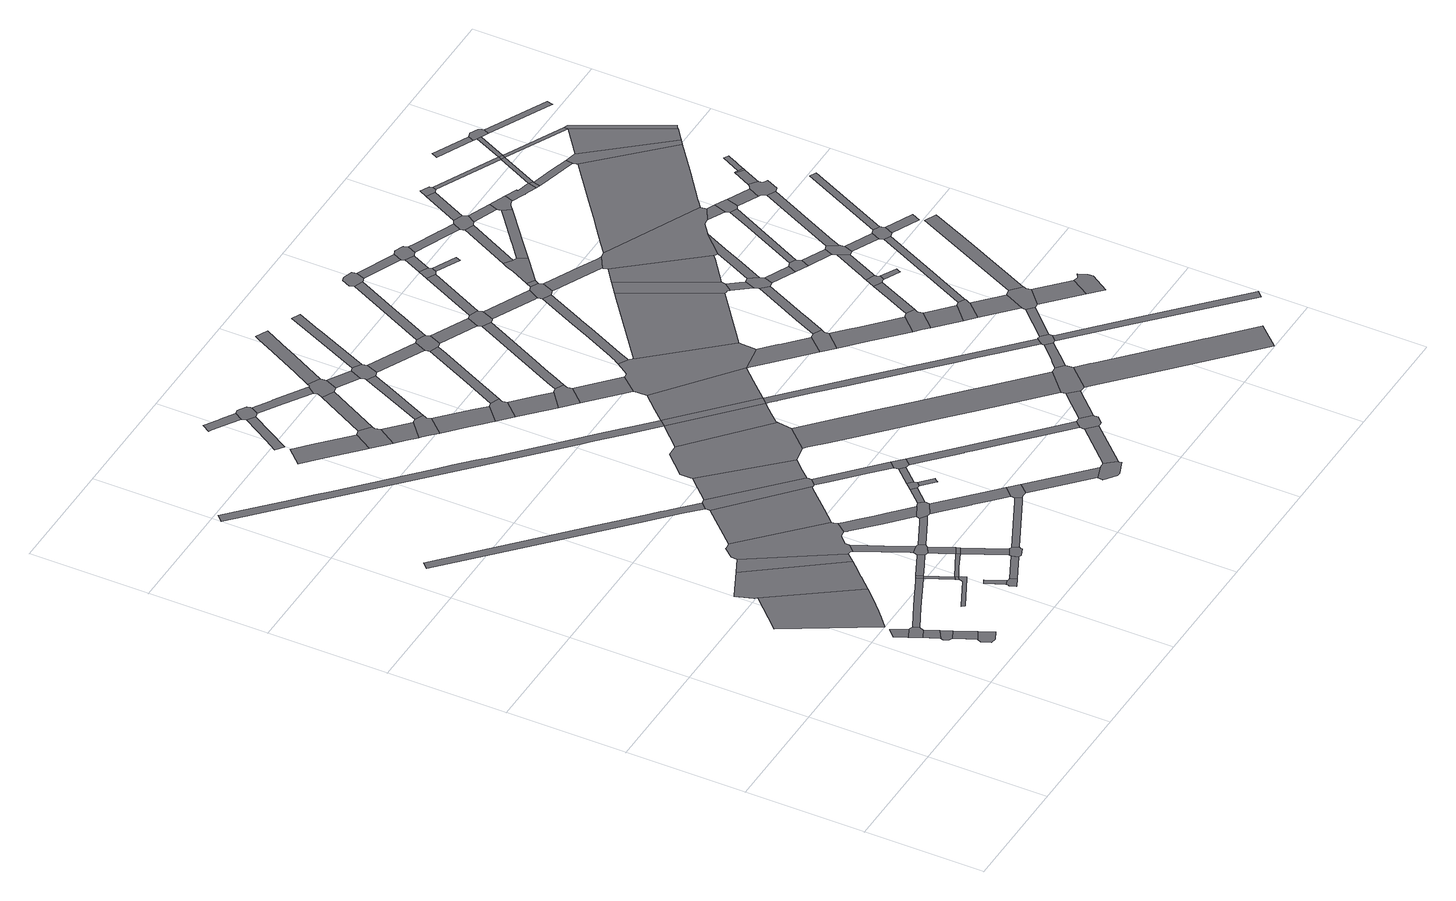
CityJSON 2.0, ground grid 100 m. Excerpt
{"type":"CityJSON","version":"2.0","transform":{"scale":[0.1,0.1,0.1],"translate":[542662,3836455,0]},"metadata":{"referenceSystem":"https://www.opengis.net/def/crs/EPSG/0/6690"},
"CityObjects":{
"road1":{"type":"Road","attributes":{"RoadStructureAttribute.sectionType":"1"},"geometry":[{"type":"MultiSurface","lod":"1","boundaries":[[[0,1,2,3,4]]]}]},
"road2":{"type":"Road","geometry":[{"type":"MultiSurface","lod":"1","boundaries":[[[5,4,3,6,7,8,9,10]]]}]},
"road3":{"type":"Road","attributes":{"RoadStructureAttribute.sectionType":"1"},"geometry":[{"type":"MultiSurface","lod":"1","boundaries":[[[7,6,11,12,13]]]}]},
"road4":{"type":"Road","geometry":[{"type":"MultiSurface","lod":"1","boundaries":[[[13,12,14,15,16,17,18,19]]]}]},
"road5":{"type":"Road","attributes":{"RoadStructureAttribute.sectionType":"1"},"geometry":[{"type":"MultiSurface","lod":"1","boundaries":[[[19,18,20,21,22]]]}]},
"road6":{"type":"Road","geometry":[{"type":"MultiSurface","lod":"1","boundaries":[[[22,21,23,24,25,26]]]}]},
"road7":{"type":"Road","attributes":{"RoadStructureAttribute.sectionType":"1"},"geometry":[{"type":"MultiSurface","lod":"1","boundaries":[[[27,28,29,30,31,32,33,34,35,36,37,38,39,40,41,42]]]}]},
"road8":{"type":"Road","attributes":{"RoadStructureAttribute.sectionType":"1"},"geometry":[{"type":"MultiSurface","lod":"1","boundaries":[[[43,44,45,46,10,9,47,48,49,50]]]}]},
"road9":{"type":"Road","attributes":{"RoadStructureAttribute.sectionType":"1"},"geometry":[{"type":"MultiSurface","lod":"1","boundaries":[[[51,52,53,54,55,56,57,58,59,60,61,62,27,42,63,64,65,66]]]}]},
"road10":{"type":"Road","attributes":{"RoadStructureAttribute.sectionType":"1"},"geometry":[{"type":"MultiSurface","lod":"1","boundaries":[[[67,68,69,70,71,72,73,74,75,76,77,78]]]}]},
"road11":{"type":"Road","attributes":{"RoadStructureAttribute.sectionType":"1"},"geometry":[{"type":"MultiSurface","lod":"1","boundaries":[[[79,80,81,82,83,84,85,86,87,88,89,90,91,92,93]]]}]},
"road12":{"type":"Road","attributes":{"RoadStructureAttribute.sectionType":"1"},"geometry":[{"type":"MultiSurface","lod":"1","boundaries":[[[94,51,66,95]]]}]},
"road13":{"type":"Road","geometry":[{"type":"MultiSurface","lod":"1","boundaries":[[[96,43,50,97]]]}]},
"road14":{"type":"Road","attributes":{"RoadStructureAttribute.sectionType":"1"},"geometry":[{"type":"MultiSurface","lod":"1","boundaries":[[[97,50,98,99]]]}]},
"road15":{"type":"Road","geometry":[{"type":"MultiSurface","lod":"1","boundaries":[[[99,98,78,77]]]}]},
"road16":{"type":"Road","geometry":[{"type":"MultiSurface","lod":"1","boundaries":[[[100,101,102,103,104]]]}]},
"road17":{"type":"Road","geometry":[{"type":"MultiSurface","lod":"1","boundaries":[[[105,106,104,103,107,108,109,110,111]]]}]},
"road18":{"type":"Road","attributes":{"RoadStructureAttribute.sectionType":"1"},"geometry":[{"type":"MultiSurface","lod":"1","boundaries":[[[112,113,96,97,114,115,116]]]}]},
"road19":{"type":"Road","attributes":{"RoadStructureAttribute.sectionType":"1"},"geometry":[{"type":"MultiSurface","lod":"1","boundaries":[[[117,99,77,118,119]]]}]},
"road20":{"type":"Road","geometry":[{"type":"MultiSurface","lod":"1","boundaries":[[[120,121,122,123,124,94,95,125,126,127,128,129,130,131,132,133,134]]]}]},
"road21":{"type":"Road","attributes":{"RoadStructureAttribute.sectionType":"1"},"geometry":[{"type":"MultiSurface","lod":"1","boundaries":[[[135,111,110,136]]]}]},
"road22":{"type":"Road","attributes":{"RoadStructureAttribute.sectionType":"1"},"geometry":[{"type":"MultiSurface","lod":"1","boundaries":[[[137,138,139,140,128,127,141,142,143]]]}]},
"road23":{"type":"Road","geometry":[{"type":"MultiSurface","lod":"1","boundaries":[[[143,142,144,145,112,116,146,147,148,149,150,151]]]}]},
"road24":{"type":"Road","attributes":{"RoadStructureAttribute.sectionType":"1"},"geometry":[{"type":"MultiSurface","lod":"1","boundaries":[[[152,149,148,153,154,155,117,156]]]}]},
"road25":{"type":"Road","geometry":[{"type":"MultiSurface","lod":"1","boundaries":[[[156,117,119,157]]]}]},
"road26":{"type":"Road","attributes":{"RoadStructureAttribute.sectionType":"1"},"geometry":[{"type":"MultiSurface","lod":"1","boundaries":[[[157,119,158,159]]]}]},
"road27":{"type":"Road","geometry":[{"type":"MultiSurface","lod":"1","boundaries":[[[160,161,159,158,135,136,162,163,164,165,166,167,168,169]]]}]},
"road28":{"type":"Road","attributes":{"function":"1"},"geometry":[{"type":"MultiSurface","lod":"1","boundaries":[[[170,120,134,171,172,173,174]]]}]},
"road29":{"type":"Road","attributes":{"RoadStructureAttribute.sectionType":"1"},"geometry":[{"type":"MultiSurface","lod":"1","boundaries":[[[175,176,177,178,179,180,181,182,183,184,185,186,187,188,189,190,191,192,193,194,195,196,197,198,199,200,201,202,203]]]}]},
"road30":{"type":"Road","attributes":{"RoadStructureAttribute.sectionType":"1"},"geometry":[{"type":"MultiSurface","lod":"1","boundaries":[[[204,205,151,150,206,207]]]}]},
"road31":{"type":"Road","attributes":{"RoadStructureAttribute.sectionType":"1"},"geometry":[{"type":"MultiSurface","lod":"1","boundaries":[[[208,209,210,211,212,132,131,213,214,215,216,217]]]}]},
"road32":{"type":"Road","attributes":{"RoadStructureAttribute.sectionType":"1"},"geometry":[{"type":"MultiSurface","lod":"1","boundaries":[[[218,219,220,221,222,223,224]]]}]},
"road33":{"type":"Road","attributes":{"RoadStructureAttribute.sectionType":"1"},"geometry":[{"type":"MultiSurface","lod":"1","boundaries":[[[225,226,227,228,229]]]}]},
"road34":{"type":"Road","geometry":[{"type":"MultiSurface","lod":"1","boundaries":[[[230,231,93,92,232,170,174,233,234,235,236]]]}]},
"road35":{"type":"Road","attributes":{"RoadStructureAttribute.sectionType":"1"},"geometry":[{"type":"MultiSurface","lod":"1","boundaries":[[[237,238,169,168,239,240]]]}]},
"road36":{"type":"Road","geometry":[{"type":"MultiSurface","lod":"1","boundaries":[[[241,242,243,217,216,244,204,207,245,246,247,248,249]]]}]},
"road37":{"type":"Road","attributes":{"RoadStructureAttribute.sectionType":"1"},"geometry":[{"type":"MultiSurface","lod":"1","boundaries":[[[250,251,252,253,254,255,256,257,258,259]]]}]},
"road38":{"type":"Road","geometry":[{"type":"MultiSurface","lod":"1","boundaries":[[[260,224,223,261,262,263,264,265]]]}]},
"road39":{"type":"Road","geometry":[{"type":"MultiSurface","lod":"1","boundaries":[[[266,267,230,236,268,269]]]}]},
"road40":{"type":"Road","geometry":[{"type":"MultiSurface","lod":"1","boundaries":[[[270,271,259,258,272,225,229,273,274,275,276,277]]]}]},
"road41":{"type":"Road","attributes":{"RoadStructureAttribute.sectionType":"1"},"geometry":[{"type":"MultiSurface","lod":"1","boundaries":[[[262,261,278,279,280]]]}]},
"road42":{"type":"Road","attributes":{"RoadStructureAttribute.sectionType":"1"},"geometry":[{"type":"MultiSurface","lod":"1","boundaries":[[[281,241,249,282]]]}]},
"road43":{"type":"Road","attributes":{"RoadStructureAttribute.sectionType":"1"},"geometry":[{"type":"MultiSurface","lod":"1","boundaries":[[[283,247,246,284,285,286,287,288,289,290]]]}]},
"road44":{"type":"Road","geometry":[{"type":"MultiSurface","lod":"1","boundaries":[[[291,292,280,279,293,294,295,296,297,298,299]]]}]},
"road45":{"type":"Road","geometry":[{"type":"MultiSurface","lod":"1","boundaries":[[[300,281,282,301,302,303]]]}]},
"road46":{"type":"Road","attributes":{"RoadStructureAttribute.sectionType":"1"},"geometry":[{"type":"MultiSurface","lod":"1","boundaries":[[[304,260,265,305]]]}]},
"road47":{"type":"Road","attributes":{"RoadStructureAttribute.sectionType":"1"},"geometry":[{"type":"MultiSurface","lod":"1","boundaries":[[[306,307,234,233,308,309,310,311,312]]]}]},
"road48":{"type":"Road","geometry":[{"type":"MultiSurface","lod":"1","boundaries":[[[313,314,315,316,302,301]]]}]},
"road49":{"type":"Road","attributes":{"RoadStructureAttribute.sectionType":"1"},"geometry":[{"type":"MultiSurface","lod":"1","boundaries":[[[317,318,275,274,319,320,321]]]}]},
"road50":{"type":"Road","geometry":[{"type":"MultiSurface","lod":"1","boundaries":[[[290,289,322,237,240,323,324,325,326]]]}]},
"road51":{"type":"Road","attributes":{"RoadStructureAttribute.sectionType":"1"},"geometry":[{"type":"MultiSurface","lod":"1","boundaries":[[[327,300,303,328]]]}]},
"road52":{"type":"Road","attributes":{"RoadStructureAttribute.sectionType":"1"},"geometry":[{"type":"MultiSurface","lod":"1","boundaries":[[[329,330,296,295,331,332,333,334,335]]]}]},
"road53":{"type":"Road","geometry":[{"type":"MultiSurface","lod":"1","boundaries":[[[336,337,338,339,266,269,340,341,342]]]}]},
"road54":{"type":"Road","geometry":[{"type":"MultiSurface","lod":"1","boundaries":[[[343,312,311,344,345,327,328,346,347,348,349]]]}]},
"road55":{"type":"Road","geometry":[{"type":"MultiSurface","lod":"1","boundaries":[[[350,335,334,351,352,353,354,355,356]]]}]},
"road56":{"type":"Road","attributes":{"RoadStructureAttribute.sectionType":"1"},"geometry":[{"type":"MultiSurface","lod":"1","boundaries":[[[357,358,359,291,299,360,361,362]]]}]},
"road57":{"type":"Road","geometry":[{"type":"MultiSurface","lod":"1","boundaries":[[[363,364,365,321,320,366,367,304,305,368,369,370,371,372]]]}]},
"road58":{"type":"Road","attributes":{"RoadStructureAttribute.sectionType":"1"},"geometry":[{"type":"MultiSurface","lod":"1","boundaries":[[[326,325,373,374]]]}]},
"road59":{"type":"Road","attributes":{"RoadStructureAttribute.sectionType":"1"},"geometry":[{"type":"MultiSurface","lod":"1","boundaries":[[[375,353,352,376,377,378]]]}]},
"road60":{"type":"Road","attributes":{"RoadStructureAttribute.sectionType":"1"},"geometry":[{"type":"MultiSurface","lod":"1","boundaries":[[[371,370,379,380]]]}]},
"road61":{"type":"Road","geometry":[{"type":"MultiSurface","lod":"1","boundaries":[[[202,381,336,342,382,383,384,385]]]}]},
"road62":{"type":"Road","geometry":[{"type":"MultiSurface","lod":"1","boundaries":[[[386,374,373,387,388,389,390,391,392,393,394,395,396,397]]]}]},
"road63":{"type":"Road","geometry":[{"type":"MultiSurface","lod":"1","boundaries":[[[398,399,378,377,400,401,402,403,404]]]}]},
"road64":{"type":"Road","geometry":[{"type":"MultiSurface","lod":"1","boundaries":[[[405,406,380,379,407,408,409,357,362,410,411,412,413]]]}]},
"road65":{"type":"Road","geometry":[{"type":"MultiSurface","lod":"1","boundaries":[[[203,202,385,414]]]}]},
"road66":{"type":"Road","attributes":{"RoadStructureAttribute.sectionType":"1"},"geometry":[{"type":"MultiSurface","lod":"1","boundaries":[[[415,416,417,418,363,372,419,420,421,422]]]}]},
"road67":{"type":"Road","attributes":{"RoadStructureAttribute.sectionType":"1"},"geometry":[{"type":"MultiSurface","lod":"1","boundaries":[[[423,424,425,349,348,426,427,428,429,430,431,432,433,434]]]}]},
"road68":{"type":"Road","attributes":{"RoadStructureAttribute.sectionType":"1"},"geometry":[{"type":"MultiSurface","lod":"1","boundaries":[[[435,436,437,438,350,356,439,440,441]]]}]},
"road69":{"type":"Road","geometry":[{"type":"MultiSurface","lod":"1","boundaries":[[[401,400,442,443]]]}]},
"road70":{"type":"Road","attributes":{"RoadStructureAttribute.sectionType":"1"},"geometry":[{"type":"MultiSurface","lod":"1","boundaries":[[[412,411,444,445]]]}]},
"road71":{"type":"Road","attributes":{"RoadStructureAttribute.sectionType":"1"},"geometry":[{"type":"MultiSurface","lod":"1","boundaries":[[[446,386,397,447]]]}]},
"road72":{"type":"Road","attributes":{"function":"1"},"geometry":[{"type":"MultiSurface","lod":"1","boundaries":[[[448,449,450,203,414,451,452]]]}]},
"road73":{"type":"Road","attributes":{"RoadStructureAttribute.sectionType":"1"},"geometry":[{"type":"MultiSurface","lod":"1","boundaries":[[[453,454,405,413,455,456,457]]]}]},
"road74":{"type":"Road","attributes":{"RoadStructureAttribute.sectionType":"1"},"geometry":[{"type":"MultiSurface","lod":"1","boundaries":[[[458,459,460,461,462,463,464,465,466,467,468,341,340,469,470,471,472,473,474,475,476,477]]]}]},
"road75":{"type":"Road","attributes":{"RoadStructureAttribute.sectionType":"1"},"geometry":[{"type":"MultiSurface","lod":"1","boundaries":[[[478,479,480,398,404,481,482,483,484,485]]]}]},
"road76":{"type":"Road","geometry":[{"type":"MultiSurface","lod":"1","boundaries":[[[486,445,444,487,488,435,441,489,490,491,492,493,494,495]]]}]},
"road77":{"type":"Road","geometry":[{"type":"MultiSurface","lod":"1","boundaries":[[[496,497,434,433,498,499,446,447,500,501,502,503,504,505,506]]]}]},
"road78":{"type":"Road","geometry":[{"type":"MultiSurface","lod":"1","boundaries":[[[507,508,509,443,442,510,448,452,511,512,513,514,515,516]]]}]},
"road79":{"type":"Road","attributes":{"RoadStructureAttribute.sectionType":"1"},"geometry":[{"type":"MultiSurface","lod":"1","boundaries":[[[492,491,517,518]]]}]},
"road80":{"type":"Road","attributes":{"RoadStructureAttribute.sectionType":"1"},"geometry":[{"type":"MultiSurface","lod":"1","boundaries":[[[519,520,521,506,505,522]]]}]},
"road81":{"type":"Road","attributes":{"RoadStructureAttribute.sectionType":"1"},"geometry":[{"type":"MultiSurface","lod":"1","boundaries":[[[523,486,495,524,525,526]]]}]},
"road82":{"type":"Road","geometry":[{"type":"MultiSurface","lod":"1","boundaries":[[[527,528,529,518,517,530,531,478,485,532,533,534,535,536,537,538]]]}]},
"road83":{"type":"Road","attributes":{"RoadStructureAttribute.sectionType":"1"},"geometry":[{"type":"MultiSurface","lod":"1","boundaries":[[[539,540,541,542,543,414,385,544,545,546,547,548,549,550,551,552,553,554,555]]]}]},
"road84":{"type":"Road","attributes":{"RoadStructureAttribute.sectionType":"1"},"geometry":[{"type":"MultiSurface","lod":"1","boundaries":[[[556,557,558,511,452,559,560,561,562,563]]]}]},
"road85":{"type":"Road","attributes":{"RoadStructureAttribute.sectionType":"1"},"geometry":[{"type":"MultiSurface","lod":"1","boundaries":[[[564,565,566,567,568,569,570,571,507,516,572,573,574,575,576,577,578]]]}]},
"road86":{"type":"Road","geometry":[{"type":"MultiSurface","lod":"1","boundaries":[[[579,477,476,519,522,580,581,582,583,584,585]]]}]},
"road87":{"type":"Road","attributes":{"RoadStructureAttribute.sectionType":"1"},"geometry":[{"type":"MultiSurface","lod":"1","boundaries":[[[586,535,534,587,588,589]]]}]},
"road88":{"type":"Road","geometry":[{"type":"MultiSurface","lod":"1","boundaries":[[[590,591,513,512,592,593]]]}]},
"road89":{"type":"Road","geometry":[{"type":"MultiSurface","lod":"1","boundaries":[[[594,595,563,562,596,597,598,599,600]]]}]},
"road90":{"type":"Road","attributes":{"RoadStructureAttribute.sectionType":"1"},"geometry":[{"type":"MultiSurface","lod":"1","boundaries":[[[601,527,538,602]]]}]},
"road91":{"type":"Road","geometry":[{"type":"MultiSurface","lod":"1","boundaries":[[[603,604,605,523,526,606,607,608]]]}]},
"road92":{"type":"Road","attributes":{"RoadStructureAttribute.sectionType":"1"},"geometry":[{"type":"MultiSurface","lod":"1","boundaries":[[[609,610,611,597,596,612,613,614]]]}]},
"road93":{"type":"Road","attributes":{"RoadStructureAttribute.sectionType":"1"},"geometry":[{"type":"MultiSurface","lod":"1","boundaries":[[[615,616,617,618,585,584,619,620]]]}]},
"road94":{"type":"Road","geometry":[{"type":"MultiSurface","lod":"1","boundaries":[[[621,589,588,622,564,578,623,624,625,626]]]}]},
"road95":{"type":"Road","geometry":[{"type":"MultiSurface","lod":"1","boundaries":[[[627,601,602,628,629,630]]]}]},
"road96":{"type":"Road","attributes":{"RoadStructureAttribute.sectionType":"1"},"geometry":[{"type":"MultiSurface","lod":"1","boundaries":[[[607,606,631,632]]]}]},
"road97":{"type":"Road","attributes":{"RoadStructureAttribute.sectionType":"1"},"geometry":[{"type":"MultiSurface","lod":"1","boundaries":[[[633,621,626,634]]]}]},
"road98":{"type":"Road","attributes":{"RoadStructureAttribute.sectionType":"1"},"geometry":[{"type":"MultiSurface","lod":"1","boundaries":[[[635,627,630,636]]]}]},
"road99":{"type":"Road","attributes":{"RoadStructureAttribute.sectionType":"1"},"geometry":[{"type":"MultiSurface","lod":"1","boundaries":[[[637,638,594,600,639,640,641,642]]]}]},
"road100":{"type":"Road","attributes":{"RoadStructureAttribute.sectionType":"1"},"geometry":[{"type":"MultiSurface","lod":"1","boundaries":[[[643,644,645,646,647,648,582,581,649,650,651,652,653]]]}]},
"road101":{"type":"Road","geometry":[{"type":"MultiSurface","lod":"1","boundaries":[[[654,655,555,554,656,657,615,620,658,659,660,661,662,663]]]}]},
"road102":{"type":"Road","attributes":{"RoadStructureAttribute.sectionType":"1"},"geometry":[{"type":"MultiSurface","lod":"1","boundaries":[[[664,665,666,629,628]]]}]},
"road103":{"type":"Road","geometry":[{"type":"MultiSurface","lod":"1","boundaries":[[[667,668,614,613,669,670,671,672,673,674]]]}]},
"road104":{"type":"Road","geometry":[{"type":"MultiSurface","lod":"1","boundaries":[[[675,590,593,676,677,678,679,680,681]]]}]},
"road105":{"type":"Road","geometry":[{"type":"MultiSurface","lod":"1","boundaries":[[[682,683,684,685,633,634,686,687,688,689,690]]]}]},
"road106":{"type":"Road","geometry":[{"type":"MultiSurface","lod":"1","boundaries":[[[691,692,693,632,631,694,695,635,636,696,697,698,699,700]]]}]},
"road107":{"type":"Road","attributes":{"RoadStructureAttribute.sectionType":"1"},"geometry":[{"type":"MultiSurface","lod":"1","boundaries":[[[701,702,703,704,625,624,705,706,707]]]}]},
"road108":{"type":"Road","attributes":{"RoadStructureAttribute.sectionType":"1"},"geometry":[{"type":"MultiSurface","lod":"1","boundaries":[[[708,709,671,670,710,711]]]}]},
"road109":{"type":"Road","attributes":{"RoadStructureAttribute.sectionType":"1"},"geometry":[{"type":"MultiSurface","lod":"1","boundaries":[[[712,713,679,678,714,715]]]}]},
"road110":{"type":"Road","attributes":{"RoadStructureAttribute.sectionType":"1"},"geometry":[{"type":"MultiSurface","lod":"1","boundaries":[[[716,663,662,717]]]}]},
"road111":{"type":"Road","geometry":[{"type":"MultiSurface","lod":"1","boundaries":[[[718,711,710,719,720,721,722,723]]]}]},
"road112":{"type":"Road","geometry":[{"type":"MultiSurface","lod":"1","boundaries":[[[724,715,714,725,726,637,642,727,728,729]]]}]},
"road113":{"type":"Road","attributes":{"function":"1"},"geometry":[{"type":"MultiSurface","lod":"1","boundaries":[[[730,675,681,731,732]]]}]},
"road114":{"type":"Road","attributes":{"RoadStructureAttribute.sectionType":"1"},"geometry":[{"type":"MultiSurface","lod":"1","boundaries":[[[733,734,735,667,674,736]]]}]},
"road115":{"type":"Road","attributes":{"RoadStructureAttribute.sectionType":"1"},"geometry":[{"type":"MultiSurface","lod":"1","boundaries":[[[737,738,739,740,699,698,741,742,743,744]]]}]},
"road116":{"type":"Road","attributes":{"RoadStructureAttribute.sectionType":"1"},"geometry":[{"type":"MultiSurface","lod":"1","boundaries":[[[745,682,690,746]]]}]},
"road117":{"type":"Road","attributes":{"RoadStructureAttribute.sectionType":"1"},"geometry":[{"type":"MultiSurface","lod":"1","boundaries":[[[720,719,747,748]]]}]},
"road118":{"type":"Road","attributes":{"RoadStructureAttribute.sectionType":"1"},"geometry":[{"type":"MultiSurface","lod":"1","boundaries":[[[728,727,749,750]]]}]},
"road119":{"type":"Road","attributes":{"RoadStructureAttribute.sectionType":"1"},"geometry":[{"type":"MultiSurface","lod":"1","boundaries":[[[751,752,753,660,659,754,755,756,757,758]]]}]},
"road120":{"type":"Road","geometry":[{"type":"MultiSurface","lod":"1","boundaries":[[[759,733,736,760,761,762,763,764,765,766,767,768]]]}]},
"road121":{"type":"Road","geometry":[{"type":"MultiSurface","lod":"1","boundaries":[[[769,770,771,748,747,772,716,717,773,774,775,776,777,778,779]]]}]},
"road122":{"type":"Road","attributes":{"RoadStructureAttribute.sectionType":"1"},"geometry":[{"type":"MultiSurface","lod":"1","boundaries":[[[780,781,782,783,784,688,687,785,786,787]]]}]},
"road123":{"type":"Road","geometry":[{"type":"MultiSurface","lod":"1","boundaries":[[[788,789,750,749,790,791,792,793]]]}]},
"road124":{"type":"Road","attributes":{"RoadStructureAttribute.sectionType":"1"},"geometry":[{"type":"MultiSurface","lod":"1","boundaries":[[[794,795,796,797,798,799,800,724,729]]]}]},
"road125":{"type":"Road","geometry":[{"type":"MultiSurface","lod":"1","boundaries":[[[801,744,743,802,745,746,803,804,805,806,807]]]}]},
"road126":{"type":"Road","geometry":[{"type":"MultiSurface","lod":"1","boundaries":[[[808,809,810,765,764]]]}]},
"road127":{"type":"Road","attributes":{"RoadStructureAttribute.sectionType":"1"},"geometry":[{"type":"MultiSurface","lod":"1","boundaries":[[[776,775,811,812]]]}]},
"road128":{"type":"Road","geometry":[{"type":"MultiSurface","lod":"1","boundaries":[[[813,814,707,706,815,816,730,732,817,818,798,797,819,820,821,822,823]]]}]},
"road129":{"type":"Road","attributes":{"RoadStructureAttribute.sectionType":"1"},"geometry":[{"type":"MultiSurface","lod":"1","boundaries":[[[824,825,826,827,759,768,828,829,830]]]}]},
"road130":{"type":"Road","attributes":{"RoadStructureAttribute.sectionType":"1"},"geometry":[{"type":"MultiSurface","lod":"1","boundaries":[[[791,790,831,832]]]}]},
"road131":{"type":"Road","attributes":{"RoadStructureAttribute.sectionType":"1"},"geometry":[{"type":"MultiSurface","lod":"1","boundaries":[[[833,834,835,718,723,836,837,838]]]}]},
"road132":{"type":"Road","attributes":{"RoadStructureAttribute.sectionType":"1"},"geometry":[{"type":"MultiSurface","lod":"1","boundaries":[[[806,805,839,840]]]}]},
"road133":{"type":"Road","attributes":{"RoadStructureAttribute.sectionType":"1"},"geometry":[{"type":"MultiSurface","lod":"1","boundaries":[[[841,801,807,842]]]}]},
"road134":{"type":"Road","geometry":[{"type":"MultiSurface","lod":"1","boundaries":[[[843,844,845,812,811,846,847,848]]]}]},
"road135":{"type":"Road","geometry":[{"type":"MultiSurface","lod":"1","boundaries":[[[849,832,831,824,830,850,851,852,853]]]}]},
"road136":{"type":"Road","attributes":{"RoadStructureAttribute.sectionType":"1"},"geometry":[{"type":"MultiSurface","lod":"1","boundaries":[[[854,855,788,793,856]]]}]},
"road137":{"type":"Road","geometry":[{"type":"MultiSurface","lod":"1","boundaries":[[[840,839,780,787,857,858,859,860,861,862,863,864]]]}]},
"road138":{"type":"Road","geometry":[{"type":"MultiSurface","lod":"1","boundaries":[[[865,841,842,866,867,868]]]}]},
"road139":{"type":"Road","attributes":{"RoadStructureAttribute.sectionType":"1"},"geometry":[{"type":"MultiSurface","lod":"1","boundaries":[[[851,850,869,870]]]}]},
"road140":{"type":"Road","attributes":{"RoadStructureAttribute.sectionType":"1"},"geometry":[{"type":"MultiSurface","lod":"1","boundaries":[[[871,769,779,872,873,874,875]]]}]},
"road141":{"type":"Road","attributes":{"RoadStructureAttribute.sectionType":"1"},"geometry":[{"type":"MultiSurface","lod":"1","boundaries":[[[876,877,878,879,864,863,880,881,882,883,884]]]}]},
"road142":{"type":"Road","attributes":{"RoadStructureAttribute.sectionType":"1"},"geometry":[{"type":"MultiSurface","lod":"1","boundaries":[[[821,820,885,886]]]}]},
"road143":{"type":"Road","geometry":[{"type":"MultiSurface","lod":"1","boundaries":[[[887,888,870,869,889,833,838,890,891,892,893,894]]]}]},
"road144":{"type":"Road","attributes":{"RoadStructureAttribute.sectionType":"1"},"geometry":[{"type":"MultiSurface","lod":"1","boundaries":[[[895,896,849,853,897,898,899,900]]]}]},
"road145":{"type":"Road","geometry":[{"type":"MultiSurface","lod":"1","boundaries":[[[884,883,901,902,903]]]}]},
"road146":{"type":"Road","geometry":[{"type":"MultiSurface","lod":"1","boundaries":[[[904,905,906,907,908,909,813,823,910,911,912,913,914]]]}]},
"road147":{"type":"Road","attributes":{"RoadStructureAttribute.sectionType":"1"},"geometry":[{"type":"MultiSurface","lod":"1","boundaries":[[[867,866,915,916,917]]]}]},
"road148":{"type":"Road","geometry":[{"type":"MultiSurface","lod":"1","boundaries":[[[918,886,885,854,856,919,920,921]]]}]},
"road149":{"type":"Road","attributes":{"RoadStructureAttribute.sectionType":"1"},"geometry":[{"type":"MultiSurface","lod":"1","boundaries":[[[892,891,922,923]]]}]},
"road150":{"type":"Road","attributes":{"RoadStructureAttribute.sectionType":"1"},"geometry":[{"type":"MultiSurface","lod":"1","boundaries":[[[916,884,903,924]]]}]},
"road151":{"type":"Road","attributes":{"RoadStructureAttribute.sectionType":"1"},"geometry":[{"type":"MultiSurface","lod":"1","boundaries":[[[921,920,925,926]]]}]},
"road152":{"type":"Road","attributes":{"RoadStructureAttribute.sectionType":"1"},"geometry":[{"type":"MultiSurface","lod":"1","boundaries":[[[927,902,901,928,929,930,931]]]}]},
"road153":{"type":"Road","attributes":{"RoadStructureAttribute.sectionType":"1"},"geometry":[{"type":"MultiSurface","lod":"1","boundaries":[[[932,887,894,933]]]}]},
"road154":{"type":"Road","geometry":[{"type":"MultiSurface","lod":"1","boundaries":[[[917,916,924,934]]]}]},
"road155":{"type":"Road","geometry":[{"type":"MultiSurface","lod":"1","boundaries":[[[935,936,937,926,925,938,939,895,900,940,941,942,943,944,945]]]}]},
"road156":{"type":"Road","attributes":{"RoadStructureAttribute.sectionType":"1"},"geometry":[{"type":"MultiSurface","lod":"1","boundaries":[[[946,947,948,949,950]]]}]},
"road157":{"type":"Road","attributes":{"RoadStructureAttribute.sectionType":"1"},"geometry":[{"type":"MultiSurface","lod":"1","boundaries":[[[951,917,934,952]]]}]},
"road158":{"type":"Road","attributes":{"RoadStructureAttribute.sectionType":"1"},"geometry":[{"type":"MultiSurface","lod":"1","boundaries":[[[953,935,945,954,955]]]}]},
"road159":{"type":"Road","geometry":[{"type":"MultiSurface","lod":"1","boundaries":[[[956,957,953,955,958,959]]]}]},
"road160":{"type":"Road","attributes":{"RoadStructureAttribute.sectionType":"1"},"geometry":[{"type":"MultiSurface","lod":"1","boundaries":[[[934,924,960,961,962]]]}]},
"road161":{"type":"Road","geometry":[{"type":"MultiSurface","lod":"1","boundaries":[[[963,964,965,950,949,966,951,952,967,968,969,970,971]]]}]},
"road162":{"type":"Road","geometry":[{"type":"MultiSurface","lod":"1","boundaries":[[[972,931,930,973,904,914,974,975]]]}]},
"road163":{"type":"Road","attributes":{"RoadStructureAttribute.sectionType":"1"},"geometry":[{"type":"MultiSurface","lod":"1","boundaries":[[[976,977,959,958,978,979,980,981]]]}]},
"road164":{"type":"Road","attributes":{"function":"1"},"geometry":[{"type":"MultiSurface","lod":"1","boundaries":[[[982,975,974,983,984]]]}]},
"road165":{"type":"Road","attributes":{"RoadStructureAttribute.sectionType":"1"},"geometry":[{"type":"MultiSurface","lod":"1","boundaries":[[[968,967,985,986,987]]]}]},
"road166":{"type":"Road","attributes":{"RoadStructureAttribute.sectionType":"1"},"geometry":[{"type":"MultiSurface","lod":"1","boundaries":[[[988,962,961,989,982,984,990,991,992]]]}]}
},
"vertices":[
[1209,945,0],[1202,958,0],[1135,893,0],[1183,792,0],[1265,831,0],
[1289,824,0],[1229,694,0],[1311,732,0],[1320,757,0],[1326,772,0],[1303,819,0],
[1252,646,0],[1286,572,0],[1364,621,0],
[1278,547,0],[1277,544,0],[1276,543,0],[1295,507,0],[1324,498,0],[1404,536,0],
[1368,402,0],[1403,327,0],[1484,367,0],
[1387,290,0],[1421,217,0],[1460,209,0],[1540,247,0],
[1068,1991,0],[1065,1984,0],[901,1815,0],[809,1719,0],[803,1713,0],[1209,1000,0],[1259,1046,0],[1297,1078,0],[1327,1106,0],[1361,1137,0],[1387,1162,0],[1421,1195,0],[1463,1237,0],[1497,1272,0],[1507,1282,0],[1547,1324,0],
[1825,1069,0],[1788,1051,0],[1607,964,0],[1430,879,0],[1531,869,0],[1839,1014,0],[1844,1016,0],[1849,1019,0],
[1260,2274,0],[1017,2159,0],[1005,2154,0],[1052,2010,0],[1055,2010,0],[1058,2010,0],[1063,2007,0],[1064,2006,0],[1066,2005,0],[1068,2001,0],[1068,1997,0],[1068,1994,0],[1646,1430,0],[1653,1437,0],[1740,1531,0],[1778,1572,0],
[1959,767,0],[1954,750,0],[1952,743,0],[1692,616,0],[1690,615,0],[1698,603,0],[1706,590,0],[2000,735,0],[2012,741,0],[1999,768,0],[1986,795,0],[1961,775,0],
[1690,3048,0],[1670,3067,0],[1633,3102,0],[1571,3160,0],[1532,3197,0],[1223,3488,0],[657,4017,0],[277,4372,0],[228,4319,0],[522,4044,0],[923,3669,0],[1480,3147,0],[1683,2956,0],[1817,2828,0],[1868,2882,0],
[1402,2341,0],[1844,1643,0],
[1851,1081,0],[1875,1032,0],
[1948,803,0],[1973,820,0],
[2044,613,0],[2024,603,0],[2004,594,0],[2075,441,0],[2116,460,0],
[2130,453,0],[2118,459,0],[2072,426,0],[2067,413,0],[2090,363,0],[2170,401,0],[2146,451,0],
[2072,1187,0],[2062,1182,0],[1918,1052,0],[2083,1130,0],[2097,1136,0],
[2217,943,0],[2083,844,0],[2232,913,0],
[1529,2480,0],[1526,2476,0],[1478,2474,0],[1476,2474,0],[1403,2391,0],[1869,1640,0],[1878,1639,0],[1883,1629,0],[1938,1684,0],[1940,1724,0],[2006,1790,0],[2054,1793,0],[2121,1879,0],[2114,1913,0],[2111,1930,0],
[2384,566,0],[2403,512,0],
[2080,1389,0],[2048,1456,0],[1995,1565,0],[1968,1621,0],[2073,1242,0],[2082,1224,0],[2153,1241,0],
[2080,1218,0],[2076,1202,0],[2115,1132,0],[2123,1129,0],[2129,1128,0],[2189,1167,0],[2204,1188,0],[2179,1236,0],
[2242,1055,0],[2163,1055,0],[2214,949,0],[2216,946,0],[2281,974,0],
[2296,944,0],
[2390,585,0],[2453,619,0],
[2461,616,0],[2459,616,0],[2418,506,0],[2424,504,0],[2427,502,0],[2495,533,0],[2497,537,0],[2501,546,0],[2509,563,0],[2476,610,0],
[1818,2788,0],[2221,2047,0],[2403,2242,0],[2407,2245,0],[2424,2246,0],
[2424,3756,0],[2365,3812,0],[2231,3938,0],[2053,4103,0],[1580,4543,0],[1575,4548,0],[1530,4594,0],[1393,4723,0],[1309,4801,0],[1018,5073,0],[942,5145,0],[690,5380,0],[615,5451,0],[550,5512,0],[433,5623,0],[202,5837,0],[55,5976,0],[5,5924,0],[142,5796,0],[248,5697,0],[913,5072,0],[1472,4547,0],[2028,4028,0],[2054,4003,0],[2112,3950,0],[2191,3875,0],[2318,3757,0],[2535,3554,0],[2583,3606,0],
[2463,1372,0],[2419,1351,0],[2443,1302,0],[2512,1335,0],
[2482,1539,0],[2401,1615,0],[2332,1680,0],[2247,1760,0],[2155,1847,0],[2076,1771,0],[2081,1767,0],[2276,1582,0],[2467,1404,0],[2572,1456,0],
[1118,5757,0],[995,5872,0],[871,5738,0],[1025,5595,0],[1255,5379,0],[1277,5359,0],[1377,5517,0],
[1149,6316,0],[1006,6083,0],[937,5970,0],[999,5918,0],[1216,6275,0],
[1907,2885,0],[1890,2884,0],[1818,2806,0],[2442,2246,0],[2490,2298,0],[2490,2316,0],[2490,2335,0],
[3003,862,0],[2961,842,0],[2985,793,0],[3027,813,0],
[2612,1470,0],[2611,1470,0],[2577,1458,0],[2466,1398,0],[2534,1333,0],[2543,1333,0],[2643,1388,0],[2645,1394,0],[2651,1431,0],
[1072,6492,0],[1056,6502,0],[1035,6515,0],[964,6559,0],[943,6572,0],[901,6504,0],[923,6491,0],[1014,6434,0],[1139,6355,0],[1179,6425,0],
[1426,5527,0],[1415,5231,0],[1514,5388,0],[1503,5435,0],[1504,5437,0],[1515,5459,0],
[2087,3076,0],[2064,3050,0],[2555,2405,0],[2644,2500,0],
[1218,6432,0],[1192,6428,0],[1142,6345,0],[1244,6281,0],[1253,6283,0],[1295,6352,0],[1293,6362,0],[1287,6391,0],
[1486,5164,0],[1562,5094,0],[1701,5213,0],
[2730,1596,0],[2770,1558,0],
[2990,1063,0],[2634,1247,0],[2781,1108,0],[2789,1101,0],[2832,1061,0],[2873,1023,0],[3007,899,0],[3081,978,0],
[1740,5219,0],[1738,5218,0],[1578,5079,0],[1619,5041,0],[1681,4983,0],[1806,5117,0],[1795,5153,0],[1803,5170,0],[1810,5186,0],
[2781,1651,0],[2798,1556,0],[2825,1586,0],[2822,1613,0],
[1648,5950,0],[1745,5899,0],
[2623,2174,0],[2504,2285,0],[2456,2233,0],[2528,2165,0],[2759,1948,0],[2895,1821,0],[2945,1874,0],
[2900,1457,0],[2902,1454,0],[2915,1473,0],[2929,1492,0],
[1449,6256,0],[1435,6264,0],[1453,6159,0],[1659,6031,0],[1710,6093,0],
[3006,892,0],[3053,825,0],[3081,821,0],[3092,820,0],[3166,899,0],
[2905,1783,0],[2945,1745,0],
[2045,4893,0],[1844,5082,0],[1844,4829,0],[1929,4750,0],[1968,4713,0],[2000,4684,0],[2135,4807,0],
[2358,3365,0],[2257,3360,0],[2086,3179,0],[2087,3095,0],[2780,2528,0],[2951,2708,0],[2966,2829,0],
[3017,1807,0],[2897,1813,0],[2901,1797,0],[2959,1741,0],[2977,1737,0],[2981,1736,0],[3033,1792,0],
[2171,4814,0],[2048,4639,0],[2114,4577,0],[2239,4710,0],[2228,4749,0],[2236,4764,0],[2243,4780,0],
[1983,5752,0],[1927,5629,0],[1919,5612,0],[2000,5596,0],[2037,5677,0],[2057,5718,0],
[1734,6114,0],[1720,6087,0],[1716,6089,0],[1669,5999,0],[1670,5992,0],[1752,5901,0],[1789,5909,0],[1795,5911,0],[1838,6015,0],[1833,6062,0],
[3502,435,0],[3619,475,0],
[2404,4556,0],[2139,4554,0],[2359,4347,0],[2503,4461,0],
[1976,5805,0],[2023,5904,0],
[2448,3462,0],[2969,2850,0],[3034,2919,0],[3121,3011,0],[3125,3015,0],
[3671,476,0],[3501,429,0],[3497,393,0],[3496,386,0],[3593,314,0],[3608,314,0],[3624,314,0],[3627,314,0],[3742,359,0],[3741,367,0],[3740,382,0],[3740,387,0],
[2543,4470,0],[2519,4465,0],[2485,4229,0],[2609,4362,0],[2599,4400,0],[2608,4418,0],[2616,4436,0],
[2056,5914,0],[2035,5906,0],[1979,5797,0],[1981,5793,0],[1990,5768,0],[2082,5726,0],[2094,5729,0],[2136,5832,0],[2125,5870,0],
[3167,3063,0],
[2052,6721,0],[2028,6677,0],[1978,6578,0],[1811,6262,0],[2017,6416,0],[2024,6427,0],[2030,6438,0],[2150,6673,0],
[3804,1071,0],[3348,1496,0],[3283,1558,0],[3084,1640,0],[3229,1505,0],[3297,1442,0],[3299,1444,0],[3347,1400,0],[3489,1267,0],[3701,1070,0],[3962,827,0],[4011,882,0],
[2502,5498,0],[2462,5415,0],[2446,5382,0],[2303,5086,0],[2392,5087,0],[2534,5380,0],[2577,5469,0],
[2788,3945,0],[2908,4084,0],
[2491,5538,0],[2536,5637,0],
[3964,785,0],[4046,713,0],
[2796,3834,0],[2678,3708,0],[2586,3610,0],[3313,3218,0],[3425,3338,0],
[2362,6584,0],[2266,6372,0],[2338,6339,0],[2342,6348,0],[2435,6552,0],
[4130,1609,0],[4093,1643,0],[3980,1748,0],[3641,2065,0],[3435,2258,0],[3320,2365,0],[3283,2400,0],[3279,2403,0],[3266,2416,0],[3174,2501,0],[2982,2679,0],[2813,2498,0],[2929,2389,0],[3088,2239,0],[3393,1955,0],[3588,1773,0],[3750,1621,0],[3960,1426,0],[4261,1145,0],[4446,1315,0],
[2941,5293,0],[2844,5092,0],[2585,4558,0],[2674,4559,0],[2699,4610,0],[2769,4752,0],[2935,5092,0],[3015,5257,0],
[2574,5649,0],[2493,5532,0],[2494,5527,0],[2603,5476,0],[2607,5477,0],[2616,5479,0],[2659,5580,0],[2657,5586,0],[2656,5588,0],[2648,5617,0],
[4049,882,0],[4013,882,0],[3963,826,0],[3964,792,0],[4053,712,0],[4083,710,0],[4135,764,0],[4135,766,0],[4134,798,0],[4134,804,0],[4054,882,0],
[3020,4197,0],[2949,4086,0],[2918,4084,0],[2794,3940,0],[3652,3375,0],[3660,3525,0],[3129,4125,0],[3123,4130,0],[3108,4145,0],[3098,4154,0],
[2929,5328,0],[2976,5428,0],
[4266,1104,0],[4266,1103,0],[4239,1075,0],[4345,1026,0],
[2913,6348,0],[2763,5854,0],[2807,5945,0],[2989,6319,0],
[3011,5436,0],[2987,5431,0],[2984,5430,0],[2931,5322,0],[2932,5318,0],[3040,5264,0],[3047,5266,0],[3057,5269,0],[3098,5368,0],[3095,5376,0],[3095,5378,0],[3086,5406,0],
[4100,2188,0],[4007,2277,0],[3711,2553,0],[3241,2994,0],[3177,3054,0],[3133,3007,0],[3161,2982,0],[3191,2954,0],[3197,2948,0],[3391,2767,0],[3587,2582,0],[3955,2236,0],[4212,1997,0],[4334,1882,0],[4446,1778,0],[4697,1542,0],[4740,1592,0],
[3787,3250,0],[3780,3256,0],[3713,3319,0],[3546,3224,0],[3662,3116,0],[3820,2968,0],[3844,2946,0],[3969,3080,0],
[3438,5049,0],[3280,4718,0],[3206,4564,0],[3074,4289,0],[3064,4268,0],[3058,4256,0],[3056,4253,0],[3033,4217,0],[3107,4172,0],[3146,4254,0],[3279,4530,0],[3295,4565,0],[3352,4684,0],[3358,4696,0],[3510,5016,0],
[4460,1315,0],[4347,1025,0],[4394,1021,0],[4565,1203,0],[4563,1219,0],[4557,1266,0],[4495,1315,0],
[3479,5186,0],[3414,5097,0],[3429,5090,0],[3482,5184,0],
[3744,4607,0],[3695,4569,0],[3743,3590,0],[4125,3889,0],
[4009,3087,0],[3985,3083,0],[3944,2853,0],[4069,2987,0],[4065,3018,0],[4073,3035,0],[4081,3052,0],
[3248,5922,0],[3320,5886,0],
[2972,6470,0],[2934,6457,0],[2900,6385,0],[3028,6332,0],[3059,6406,0],[3049,6443,0],
[4352,2724,0],[4234,2834,0],[4188,2876,0],[4107,2702,0],[4379,2449,0],[4504,2583,0],
[4699,1516,0],[4595,1409,0],[4570,1383,0],[4544,1365,0],[4647,1358,0],[4752,1467,0],
[3521,5194,0],[3430,5085,0],[3511,5017,0],[3552,5029,0],[3595,5130,0],[3584,5167,0],
[3289,6006,0],[3351,5900,0],[3371,5941,0],[3361,5970,0],
[3353,6195,0],[3387,6268,0],
[3544,5241,0],[3602,5200,0],
[3365,6162,0],[3438,6128,0],
[4297,3689,0],[4099,3276,0],[4088,3065,0],[4171,3241,0],[4181,3262,0],[4355,3628,0],
[5355,466,0],[5325,494,0],[4696,1080,0],[4667,1108,0],[4664,1111,0],[4615,1157,0],[4443,975,0],[4858,588,0],[5185,283,0],[5484,4,0],[5651,191,0],
[4768,1590,0],[4743,1592,0],[4699,1541,0],[4699,1518,0],[4753,1468,0],[4774,1470,0],[4822,1515,0],[4824,1539,0],[4824,1543,0],[4770,1592,0],
[3552,5803,0],[3561,5824,0],[3571,5844,0],
[4544,2592,0],[4520,2586,0],[4434,2398,0],[4483,2352,0],[4608,2486,0],[4602,2525,0],[4609,2541,0],[4617,2557,0],
[3851,4690,0],[4143,3888,0],[4166,3886,0],[4178,3871,0],[4227,3938,0],[4230,3956,0],[4232,3975,0],
[3671,5504,0],[3655,5473,0],[3639,5441,0],[3623,5401,0],[3781,5347,0],[3808,5369,0],[3768,5441,0],[3741,5453,0],[3735,5456,0],
[3425,6283,0],[3425,6281,0],[3390,6267,0],[3354,6191,0],[3364,6164,0],[3439,6129,0],[3449,6133,0],[3476,6143,0],[3512,6215,0],[3498,6249,0],
[4045,4913,0],[3898,4984,0],[3657,5100,0],[3619,5118,0],[3571,5020,0],[3965,4829,0],[4077,4898,0],
[4702,2398,0],[4638,2458,0],[4668,2180,0],[4803,2306,0],
[4292,3852,0],[4249,3908,0],[4285,3731,0],[4319,3816,0],
[5001,1831,0],[5055,1780,0],
[4843,2312,0],[4752,2102,0],[4877,2237,0],[4881,2250,0],[4893,2274,0],[4898,2285,0],
[4360,3826,0],[4287,3724,0],[4296,3691,0],[4396,3641,0],[4426,3715,0],[4414,3752,0],
[3974,4786,0],[4444,4140,0],[4482,4169,0],
[4717,2954,0],[4642,2798,0],[4573,2653,0],[4790,2920,0],
[3808,6090,0],[3772,6105,0],[3757,6112,0],[3576,6187,0],[3478,6142,0],[3741,6032,0],[3872,5977,0],[3910,6048,0],
[3888,5939,0],[3960,5906,0],
[5003,1868,0],[5090,2038,0],
[4594,3548,0],[4628,3619,0],
[5278,1086,0],[5004,1344,0],[4835,1502,0],[4790,1455,0],[5026,1235,0],[5184,1085,0],[5953,361,0],[5998,410,0],
[4759,3041,0],[4797,2925,0],[4810,2929,0],[4823,2928,0],[4824,2928,0],[4826,2927,0],[4846,2968,0],[4837,2981,0],[4832,2996,0],[4831,3007,0],
[5142,2047,0],[5137,2046,0],[5117,2043,0],[5001,1832,0],[5055,1781,0],[5060,1782,0],[5093,1784,0],[5230,1908,0],[5219,1949,0],[5228,1969,0],[5231,1975,0],
[4214,5805,0],[4212,5803,0],[4156,5758,0],[3930,5573,0],[3908,5555,0],[3959,5493,0],[4207,5696,0],[4264,5743,0],
[4666,3633,0],[4652,3628,0],[4701,3497,0],[4734,3568,0],[4725,3595,0],[4720,3609,0],
[4507,3950,0],[4593,4132,0],[4652,4257,0],[4687,4330,0],[4512,4149,0],[4435,3984,0],[4432,3978,0],
[3947,6065,0],[3882,5952,0],[3962,5910,0],[3974,5915,0],[4000,5927,0],[4041,5996,0],[4023,6035,0],
[4957,2861,0],[4967,2881,0],[4977,2901,0],
[5374,1523,0],[5474,1680,0],
[4125,4904,0],[4082,4898,0],[3967,4823,0],[3971,4805,0],[4484,4168,0],[4496,4160,0],[4779,4403,0],[4828,4409,0],[4945,4475,0],[4936,4524,0],[4936,4526,0],
[4915,3366,0],[4796,3118,0],[4786,3098,0],[4768,3061,0],[4840,3025,0],[4846,3037,0],[4962,3281,0],
[4901,3403,0],[4933,3475,0],
[5243,3144,0],[4850,2325,0],[4844,2313,0],[4905,2299,0],[5088,2682,0],[5297,3119,0],
[4207,5844,0],[4237,5919,0],
[4103,6377,0],[4175,6341,0],
[5549,1692,0],[5527,1676,0],[5514,1667,0],[5485,1419,0],[5585,1577,0],[5584,1621,0],
[4972,3486,0],[5003,3292,0],[5033,3366,0],[5024,3397,0],[5022,3404,0],
[4990,4302,0],[4912,4141,0],[5046,4275,0],
[4301,5774,0],[4302,5775,0],[4313,5783,0],[4320,5786,0],[4329,5788,0],[4337,5790,0],[4351,5788,0],[4380,5863,0],
[4138,6447,0],[4204,6354,0],[4219,6385,0],[4210,6410,0],
[5229,3183,0],[5263,3255,0],
[5578,2983,0],[5499,2553,0],[5570,2707,0],[5597,2763,0],[5679,2939,0],
[4591,5781,0],[4489,5806,0],[4478,5809,0],[4481,5823,0],[4454,5748,0],[4466,5743,0],[4469,5742,0],[4567,5705,0],[4592,5780,0],
[4977,4338,0],[5012,4443,0],
[5302,3269,0],[5290,3265,0],[5238,3157,0],[5308,3123,0],[5336,3132,0],[5369,3205,0],[5360,3231,0],[5356,3244,0],
[5292,4153,0],[5124,3803,0],[5033,3428,0],[5035,3433,0],[5074,3515,0],[5364,4119,0],
[4604,5695,0],[4620,5753,0],[4623,5759,0],
[4964,5561,0],[4961,5559,0],[4648,5313,0],[4428,5141,0],[4385,5107,0],[4215,4974,0],[4997,4574,0],[5008,4582,0],[5257,4776,0],[5289,4801,0],[5530,4992,0],
[4205,6354,0],[4746,6092,0],[4761,6121,0],
[5104,4399,0],[5074,4286,0],[5081,4289,0],[5115,4394,0],
[5564,3022,0],[5598,3095,0],
[4778,6077,0],
[5253,4205,0],[5301,4305,0],
[4816,5701,0],[4705,5668,0],[4946,5605,0],[4954,5603,0],[4962,5663,0],
[5643,3983,0],[5699,3959,0],
[4792,6105,0],
[5339,4337,0],[5329,4317,0],[5307,4307,0],[5278,4193,0],[5280,4188,0],[5398,4130,0],[5404,4132,0],[5452,4232,0],[5413,4250,0],[5412,4257,0],[5405,4289,0],
[4571,6574,0],[4569,6574,0],[4545,6525,0],[4845,6378,0],[4869,6428,0],
[4878,6362,0],[4910,6347,0],
[5415,4485,0],[5418,4315,0],[5480,4440,0],
[5434,4485,0],[5419,4493,0],[5490,4459,0],[5449,4478,0],
[5277,5831,0],[5294,5823,0],[5298,5858,0],
[4911,6440,0],[4909,6440,0],[4887,6433,0],[4876,6363,0],[4970,6318,0],[4994,6367,0],[4988,6384,0],[4981,6404,0],[4981,6407,0],
[5048,5640,0],[4961,5572,0],[5571,5021,0],[5061,5637,0],
[5532,4645,0],[5504,4587,0],[5494,4467,0],[5554,4587,0],[5558,4597,0],[5572,4624,0],
[5293,5820,0],[5587,5034,0],[5677,5104,0],
[5486,6064,0],[5498,6058,0],[5510,6113,0],
[5319,5848,0],[5296,5822,0],[5697,5120,0],[5707,5128,0],[5327,5844,0]
]}
